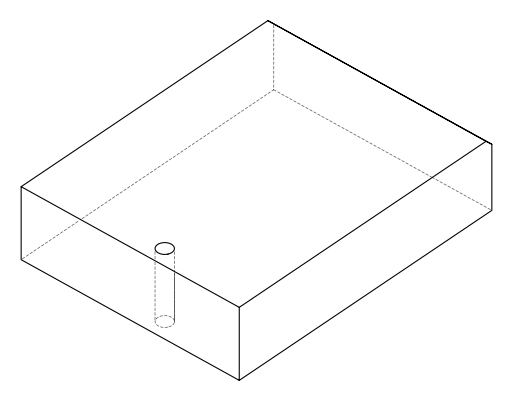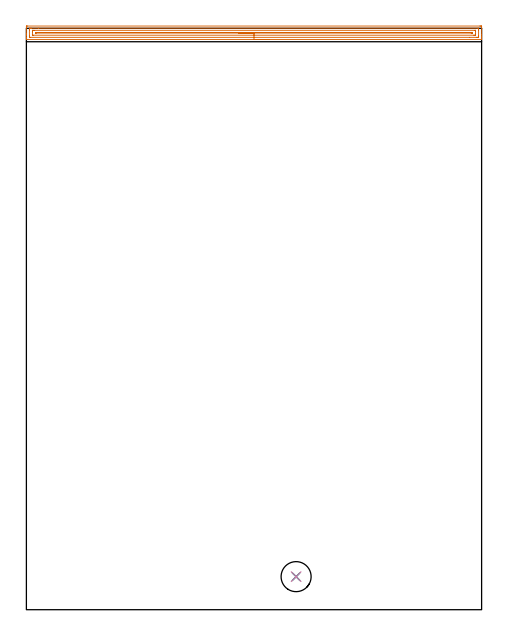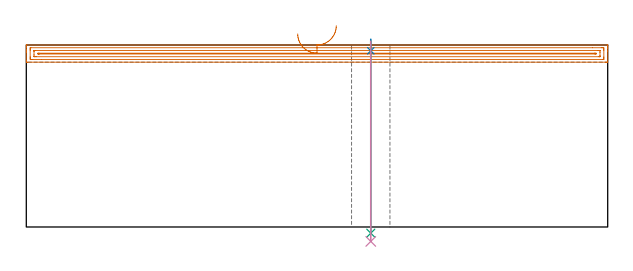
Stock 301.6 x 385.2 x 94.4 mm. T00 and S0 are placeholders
(PLAN: 4 operations, 3 tool changes, 10.7 min)
(1 AREA_MILL | FG_CHAMFER_SURFACE | UGT0205_001 | 9.82 min | 11944 mm3)
(2 SPOT_DRILL | STEP1HOLE | NXT0321_9005460120000 | 0.05 min | 183 mm3)
(3 DRILL_THROUGH_HOLE_INTO_CENTER | STEP1HOLE | NXT0301_065 | 0.4 min | 6390 mm3)
(4 DRILL_TO_ENLARGE_THROUGH_HOLE | STEP1HOLE | UGT0301_265 | 0.42 min | 22747 mm3)
(TOOL UGT0205_001 | Chamfer Mill 20 x 3 x 45 deg. | D20 FL50 Z2)
(TOOL NXT0321_9005460120000 | NC Spot Drill, 142deg, 12mm, Carbide, Uncoated | D12 PA142 FL30 Z2)
(TOOL NXT0301_065 | Carbide Drill 9.4mm [860.1-0940-075A1-MM 2214] | D9.4 PA140 FL98 Z2)
(TOOL UGT0301_265 | Twist Drill 19.9 mm | D19.9 PA118 FL140 Z2)
(OP 1 AREA_MILL)
G17 G21 G94 G90
T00 M6
G54
G17 G0 G90 X160.8 Y377.8 S1061 M3
G43 Z104.4 H0
G94 G1 X160.762 Z103.528 F250.
X160.648 Z102.663
X160.459 Z101.812
X160.197 Z100.98
X159.863 Z100.174
X159.46 Z99.4
X158.992 Z98.664
X158.46 Z97.972
X157.871 Z97.329
X157.228 Z96.739
X156.536 Z96.208
X155.8 Z95.74
X155.026 Z95.337
X154.22 Z95.003
X153.388 Z94.741
X152.536 Z94.552
X151.672 Z94.438
X150.8 Z94.4
X0.179
X0.007 Y377.803 Z94.388
X0. Y377.814 Z94.377
Y378.18 Z94.019
Y378.453 Z93.747
Y379.159 Z93.036
Y380.395 Z91.802
Y380.925 Z91.269
Y381.543 Z90.652
Y385.959 Z86.238
X0.003 Y386.224 Z85.973
X0.009 Y386.692 Z85.506
X0.149 Y386.695 Z85.503
X0.626 Y386.7 Z85.5
X300.493
X300.974 Y386.699 Z85.501
X301.451 Y386.695 Z85.503
X301.591 Y386.692 Z85.506
X301.6 Y386.224 Z85.973
Y380.925 Z91.269
Y379.512 Z92.684
Y379.159 Z93.036
Y378.453 Z93.747
Y378.18 Z94.019
Y377.814 Z94.377
X301.593 Y377.803 Z94.388
X301.422 Y377.8 Z94.4
X150.8
Y379.214 Z92.986
X2.357 Y379.215 Z92.985
X2.026 Y379.221 Z92.979
X2.01 Y379.328 Z92.872
X2.003 Y379.565 Z92.635
X2.001 Y380.042 Z92.158
X2. Y380.451 Z91.749
Y383.983 Z88.217
X2.001 Y384.458 Z87.742
X2.002 Y384.864 Z87.336
X2.01 Y385.268 Z86.932
X2.413 Y385.283 Z86.917
X2.471 Y385.285 Z86.915
X3.307 Y385.286 Z86.914
X7.916
X299.243 Y385.285 Z86.915
X299.574 Y385.279 Z86.921
X299.59 Y385.172 Z87.028
X299.597 Y384.935 Z87.265
X299.599 Y384.458 Z87.742
X299.6 Y384.05 Z88.15
Y380.517 Z91.683
X299.599 Y380.042 Z92.158
X299.598 Y379.636 Z92.564
X299.59 Y379.232 Z92.968
X299.187 Y379.217 Z92.983
X299.13 Y379.215 Z92.985
X298.293 Y379.214 Z92.986
X293.684
X150.8
Y380.628 Z91.572
X4.501 Y380.629 Z91.571
X4.201 Y380.63 Z91.57
X4.101 Y380.632 Z91.568
X4.024 Y380.635 Z91.565
X4.01 Y380.64 Z91.56
X4.006 Y380.67 Z91.53
X4.003 Y380.727 Z91.473
X4.001 Y380.925 Z91.275
X4. Y381.124 Z91.076
Y382.89 Z89.31
X4.001 Y383.575 Z88.625
X4.004 Y383.77 Z88.43
X4.01 Y383.838 Z88.362
X4.021 Y383.865 Z88.335
X4.052 Y383.866 Z88.334
X4.201 Y383.869 Z88.331
X4.795 Y383.871 Z88.329
X5.095
X297.099
X297.399 Y383.87 Z88.33
X297.499 Y383.868 Z88.332
X297.576 Y383.865 Z88.335
X297.59 Y383.861 Z88.339
X297.594 Y383.83 Z88.37
X297.597 Y383.774 Z88.426
X297.599 Y383.575 Z88.625
X297.6 Y383.376 Z88.824
Y381.61 Z90.59
X297.599 Y380.925 Z91.275
X297.596 Y380.73 Z91.47
X297.59 Y380.662 Z91.538
X297.579 Y380.635 Z91.565
X297.548 Y380.634 Z91.566
X297.399 Y380.631 Z91.569
X296.805 Y380.629 Z91.571
X296.505 Y380.628 Z91.572
X150.8
Y382.043 Z90.157
X6.645
X6.226 Y382.046 Z90.154
X6.026 Y382.05 Z90.15
X6.01 Y382.25 Z89.95
X6.026 Y382.45 Z89.75
X6.228 Y382.455 Z89.745
X6.463 Y382.457 Z89.743
X6.883
X294.955
X295.374 Y382.454 Z89.746
X295.574 Y382.451 Z89.749
X295.59 Y382.25 Z89.95
X295.574 Y382.05 Z90.151
X295.371 Y382.045 Z90.155
X294.954 Y382.043 Z90.157
X294.717
X150.8
X149.928 Z90.195
X149.064 Z90.309
X148.212 Z90.498
X147.38 Z90.76
X146.574 Z91.094
X145.8 Z91.497
X145.064 Z91.966
X144.372 Z92.497
X143.729 Z93.086
X143.14 Z93.729
X142.608 Z94.422
X142.14 Z95.157
X141.737 Z95.931
X141.403 Z96.737
X141.141 Z97.569
X140.952 Z98.421
X140.838 Z99.286
X140.8 Z100.157
G0 Z104.4
M5
M2
(OP 2 SPOT_DRILL)
G17 G21 G94 G90
T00 M6
G54
G17 G0 G90 X178.7 Y21.9 S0 M3
G43 Z104.4 H0
G94 G81 G98 Z91.4 F250. R97.4
G80
M5
M2
(OP 3 DRILL_THROUGH_HOLE_INTO_CENTER)
G17 G21 G94 G90
T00 M6
G54
G17 G0 G90 X178.7 Y21.9 S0 M3
G43 Z104.4 H1
G94 G73 G98 Z-3.211 F250. Q8.874 R96.4
G80
M5
M2
(OP 4 DRILL_TO_ENLARGE_THROUGH_HOLE)
G17 G21 G94 G90
T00 M6
G54
G17 G0 G90 X178.7 Y21.9 S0 M3
G43 Z104.4 H0
G94 G73 G98 Z-7.479 F250. Q16.98 R96.4
G80
M5
M2
